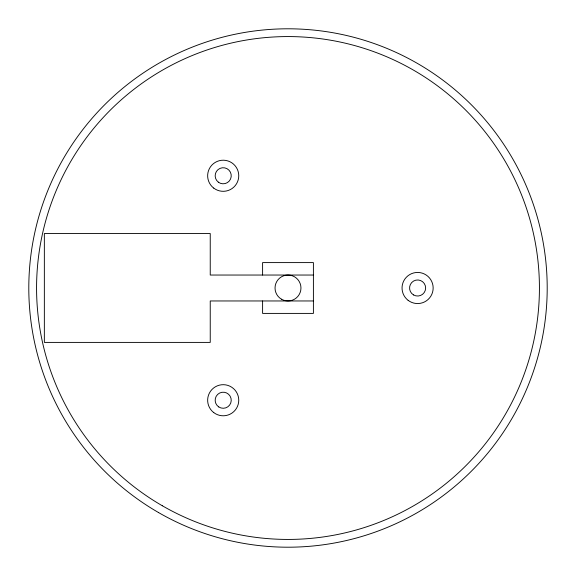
<?xml version="1.0" encoding="UTF-8"?>
<svg xmlns="http://www.w3.org/2000/svg" width="576" height="576" viewBox="0 0 576 576"><rect width="100%" height="100%" fill="white"/><g stroke="black" fill="none" stroke-linecap="round" stroke-linejoin="round"><path stroke-width="0.86" d="M313.402 275.04L210.24 275.04L210.24 233.539L44.352 233.539L44.352 342.403L210.24 342.403L210.24 300.96L313.402 300.96M262.598 275.04L262.598 262.598L313.402 262.598L313.402 313.402L262.598 313.402L262.598 300.96M158.4 512.474A259.2 259.2 0 0 0 547.2 288A259.2 259.2 0 0 0 158.4 63.526A259.2 259.2 0 0 0 158.4 512.474M281.52 299.225A12.96 12.96 0 0 0 300.96 288A12.96 12.96 0 0 0 281.52 276.775A12.96 12.96 0 0 0 281.52 299.225M218.354 182.174A8.035 8.035 0 0 0 231.178 176.753A8.035 8.035 0 0 0 220.068 168.365A8.035 8.035 0 0 0 218.354 182.174M218.765 406.937A8.035 8.035 0 0 0 231.221 400.73A8.035 8.035 0 0 0 219.622 393.041A8.035 8.035 0 0 0 218.765 406.937M413.582 294.955A8.035 8.035 0 0 0 425.635 288A8.035 8.035 0 0 0 413.582 281.045A8.035 8.035 0 0 0 413.582 294.955M162.288 505.742A251.424 251.424 0 0 0 539.424 288A251.424 251.424 0 0 0 162.288 70.258A251.424 251.424 0 0 0 162.288 505.742M213.732 412.574A15.552 15.552 0 0 0 238.622 402.264A15.552 15.552 0 0 0 217.246 385.87A15.552 15.552 0 0 0 213.732 412.574M213.732 188.1A15.552 15.552 0 0 0 238.622 177.79A15.552 15.552 0 0 0 217.246 161.395A15.552 15.552 0 0 0 213.732 188.1M408.132 300.341A15.552 15.552 0 0 0 433.022 290.03A15.552 15.552 0 0 0 411.646 273.629A15.552 15.552 0 0 0 408.132 300.341"/></g></svg>
